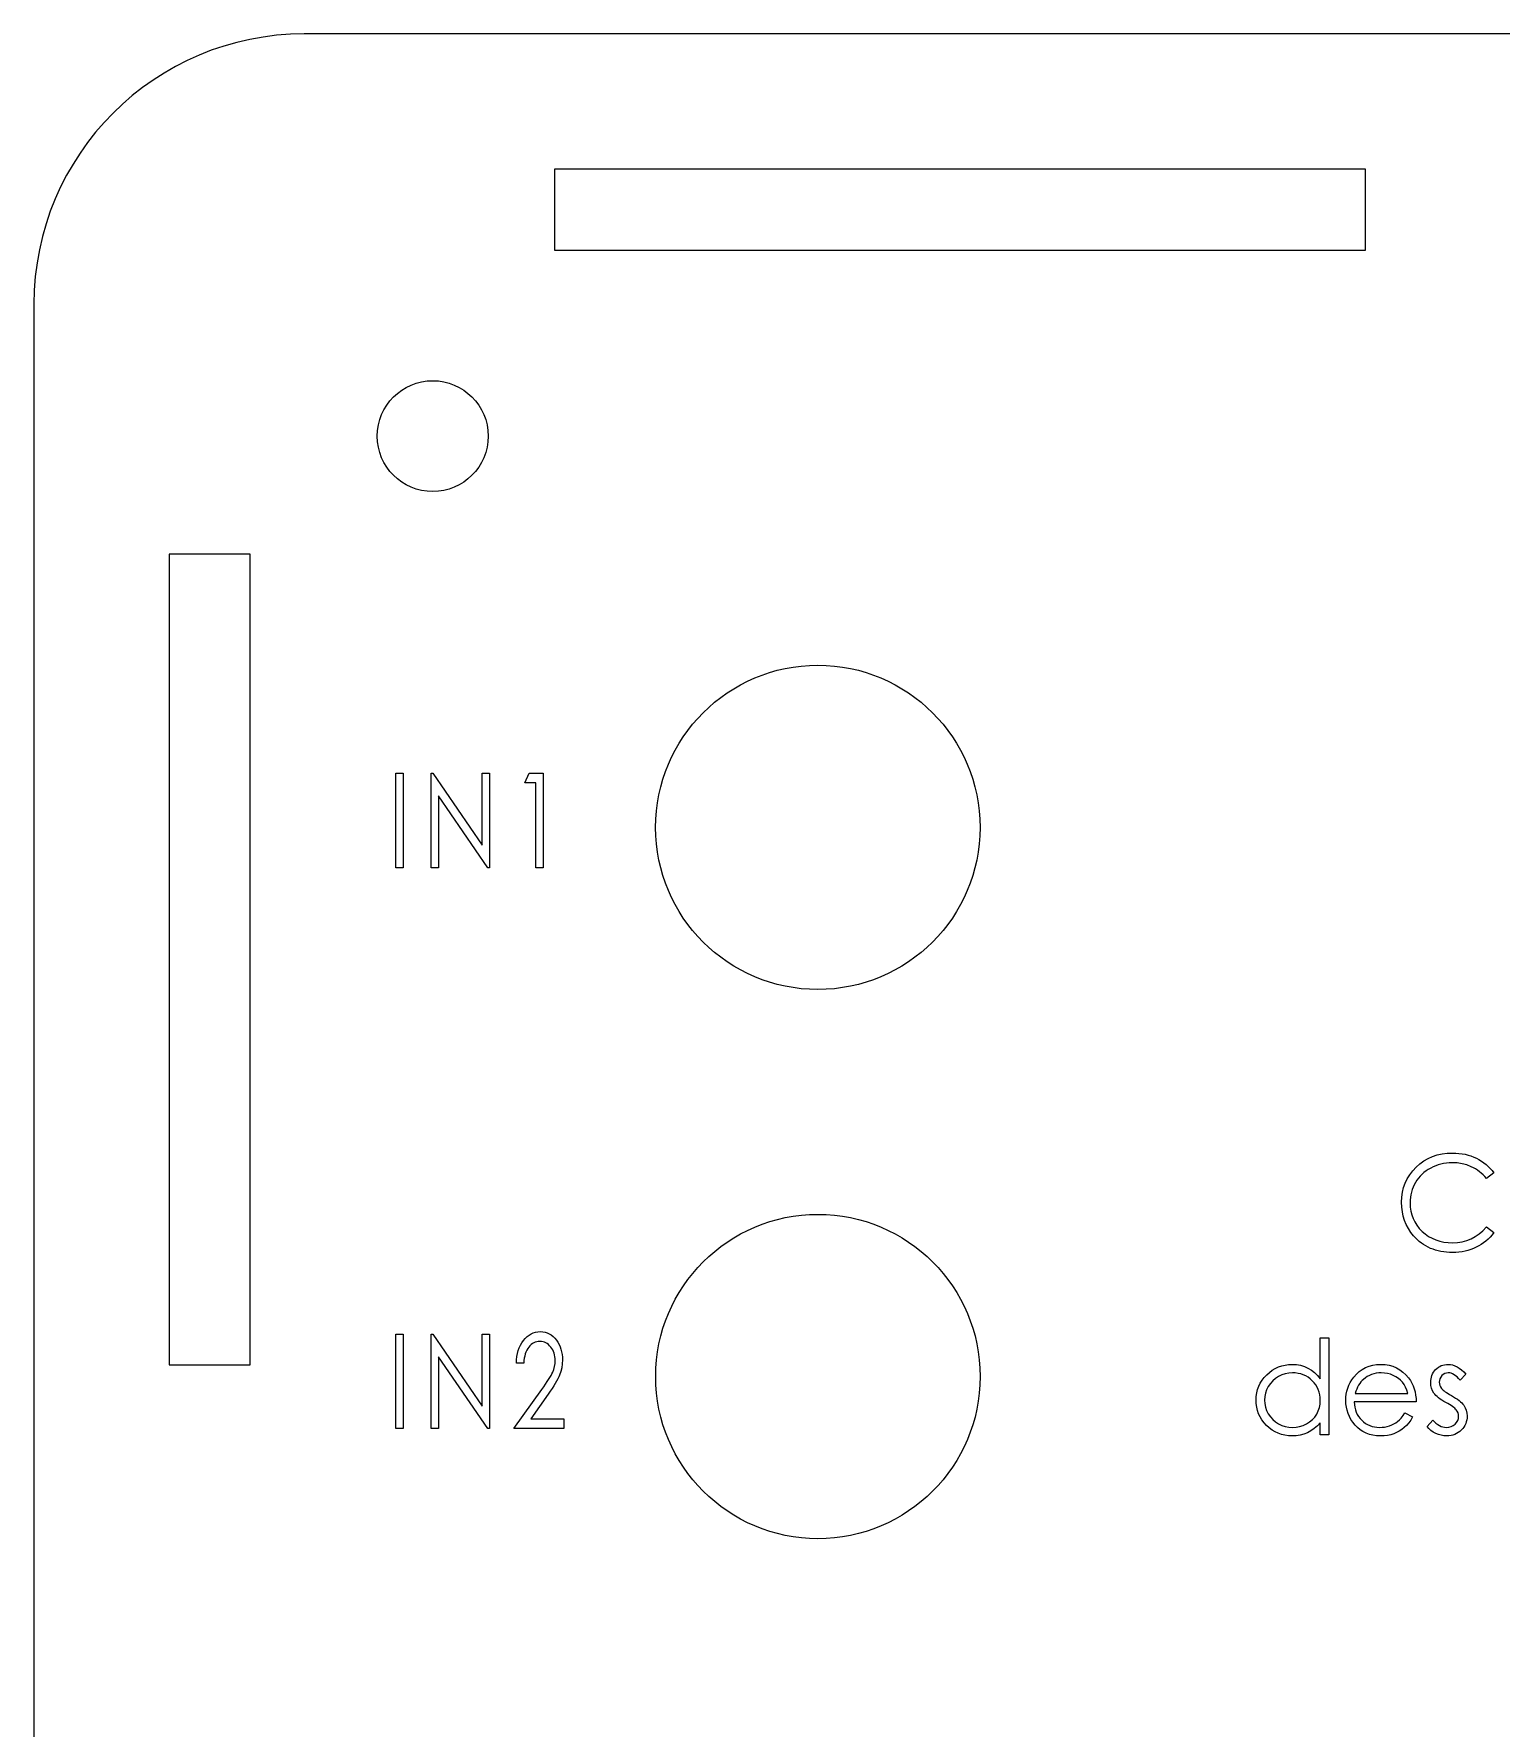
# Model space of a CAD drawing. Header units: millimetres. Extents: x 3 to 788, y -577 to 0.
# Drawn here: x 4.3 to 58.6, y -63.7 to -1 of the extents above; entities that cross this region are included whole.
import ezdxf

# ---------------------------------------------------------------- set-up
doc = ezdxf.new("R2010")
doc.units = ezdxf.units.MM
doc.layers.get('0').update_dxf_attribs({"lineweight": 25})

msp = doc.modelspace()

# ---------------------------------------------------------------- linework, layer by layer
at = {"color": 7, "linetype": 'Continuous', "lineweight": 25}
for p, q in [((134.318, -0.992), (14.318, -0.992)), ((53.568, -5.992), (23.568, -5.992)), ((23.568, -5.992), (23.568, -8.992)), ((53.568, -8.992), (53.568, -5.992)), ((23.568, -8.992), (53.568, -8.992)), ((4.318, -10.992), (4.318, -130.992)), ((12.318, -20.242), (9.318, -20.242)), ((9.318, -20.242), (9.318, -50.242)), ((12.318, -50.242), (12.318, -20.242)), ((9.318, -50.242), (12.318, -50.242))]:
    msp.add_line(p, q, dxfattribs=at)
at = {"color": 7, "linetype": 'Continuous', "flags": 128}
for points in [[(17.701, -28.347), (17.971, -28.347), (17.971, -28.347), (17.971, -31.847), (17.971, -31.847), (17.701, -31.847), (17.701, -31.847), (17.701, -28.347)], [(19.012, -31.847), (19.012, -28.347), (19.012, -28.347), (19.068, -28.347), (19.068, -28.347), (20.896, -31.016), (20.896, -31.016), (20.896, -28.347), (20.896, -28.347), (21.165, -28.347), (21.165, -28.347), (21.165, -31.847), (21.165, -31.847), (21.104, -31.847), (21.104, -31.847), (19.281, -29.185), (19.281, -29.185), (19.281, -31.847), (19.281, -31.847), (19.012, -31.847)], [(22.629, -28.347), (23.149, -28.347), (23.149, -28.347), (23.149, -31.847), (23.149, -31.847), (22.88, -31.847), (22.88, -31.847), (22.88, -28.706), (22.88, -28.706), (22.476, -28.706), (22.476, -28.706), (22.629, -28.347)], [(58.311, -43.134), (58.036, -43.344), (58.036, -43.344), (57.976, -43.275), (57.914, -43.21), (57.849, -43.149), (57.781, -43.092), (57.709, -43.04), (57.636, -42.992), (57.559, -42.949), (57.479, -42.909), (57.312, -42.844), (57.137, -42.798), (56.955, -42.77), (56.764, -42.761), (56.764, -42.761), (56.659, -42.764), (56.555, -42.773), (56.454, -42.789), (56.355, -42.811), (56.257, -42.839), (56.161, -42.872), (56.068, -42.913), (55.976, -42.959), (55.888, -43.011), (55.805, -43.067), (55.727, -43.128), (55.654, -43.192), (55.586, -43.261), (55.524, -43.334), (55.466, -43.411), (55.414, -43.493), (55.367, -43.578), (55.327, -43.665), (55.293, -43.755), (55.264, -43.848), (55.243, -43.944), (55.227, -44.041), (55.217, -44.142), (55.215, -44.245), (55.215, -44.245), (55.222, -44.4), (55.243, -44.548), (55.277, -44.69), (55.326, -44.824), (55.389, -44.953), (55.466, -45.075), (55.556, -45.191), (55.661, -45.3), (55.776, -45.398), (55.898, -45.485), (56.028, -45.557), (56.165, -45.617), (56.309, -45.663), (56.461, -45.696), (56.62, -45.716), (56.786, -45.722), (56.786, -45.722), (56.969, -45.713), (57.144, -45.686), (57.312, -45.64), (57.472, -45.577), (57.624, -45.495), (57.77, -45.394), (57.906, -45.276), (58.036, -45.139), (58.036, -45.139), (58.311, -45.347), (58.311, -45.347), (58.244, -45.432), (58.172, -45.513), (58.097, -45.588), (58.018, -45.658), (57.934, -45.724), (57.847, -45.784), (57.755, -45.839), (57.659, -45.89), (57.561, -45.935), (57.459, -45.973), (57.355, -46.006), (57.247, -46.034), (57.136, -46.055), (57.023, -46.069), (56.907, -46.079), (56.788, -46.081), (56.788, -46.081), (56.675, -46.079), (56.565, -46.072), (56.458, -46.06), (56.355, -46.043), (56.254, -46.022), (56.156, -45.995), (56.062, -45.964), (55.97, -45.929), (55.881, -45.888), (55.795, -45.842), (55.712, -45.792), (55.633, -45.737), (55.556, -45.678), (55.483, -45.613), (55.412, -45.544), (55.344, -45.469), (55.344, -45.469), (55.241, -45.337), (55.15, -45.197), (55.074, -45.051), (55.011, -44.899), (54.963, -44.739), (54.929, -44.573), (54.908, -44.401), (54.901, -44.221), (54.901, -44.221), (54.909, -44.033), (54.934, -43.852), (54.976, -43.679), (55.035, -43.513), (55.11, -43.355), (55.203, -43.205), (55.311, -43.062), (55.438, -42.927), (55.576, -42.804), (55.723, -42.697), (55.879, -42.607), (56.043, -42.533), (56.215, -42.475), (56.396, -42.435), (56.586, -42.41), (56.784, -42.402), (56.784, -42.402), (56.904, -42.405), (57.022, -42.414), (57.136, -42.429), (57.248, -42.45), (57.357, -42.477), (57.462, -42.511), (57.566, -42.55), (57.665, -42.595), (57.761, -42.645), (57.853, -42.701), (57.941, -42.761), (58.023, -42.825), (58.102, -42.895), (58.176, -42.97), (58.246, -43.05), (58.311, -43.134)], [(17.701, -49.101), (17.971, -49.101), (17.971, -49.101), (17.971, -52.601), (17.971, -52.601), (17.701, -52.601), (17.701, -52.601), (17.701, -49.101)], [(19.012, -52.601), (19.012, -49.101), (19.012, -49.101), (19.068, -49.101), (19.068, -49.101), (20.896, -51.77), (20.896, -51.77), (20.896, -49.101), (20.896, -49.101), (21.165, -49.101), (21.165, -49.101), (21.165, -52.601), (21.165, -52.601), (21.104, -52.601), (21.104, -52.601), (19.281, -49.939), (19.281, -49.939), (19.281, -52.601), (19.281, -52.601), (19.012, -52.601)], [(22.431, -50.178), (22.162, -50.178), (22.162, -50.178), (22.168, -50.053), (22.182, -49.934), (22.204, -49.821), (22.232, -49.713), (22.269, -49.611), (22.313, -49.515), (22.365, -49.424), (22.424, -49.339), (22.489, -49.262), (22.558, -49.195), (22.63, -49.139), (22.706, -49.093), (22.786, -49.057), (22.869, -49.031), (22.956, -49.016), (23.046, -49.011), (23.046, -49.011), (23.136, -49.016), (23.221, -49.031), (23.302, -49.055), (23.378, -49.089), (23.45, -49.133), (23.518, -49.186), (23.581, -49.25), (23.64, -49.323), (23.693, -49.403), (23.739, -49.486), (23.778, -49.573), (23.81, -49.663), (23.834, -49.757), (23.853, -49.854), (23.863, -49.955), (23.867, -50.059), (23.867, -50.059), (23.86, -50.206), (23.84, -50.348), (23.806, -50.486), (23.759, -50.618), (23.729, -50.686), (23.692, -50.76), (23.649, -50.84), (23.6, -50.925), (23.544, -51.016), (23.482, -51.113), (23.414, -51.216), (23.339, -51.325), (23.339, -51.325), (22.69, -52.242), (22.69, -52.242), (23.912, -52.242), (23.912, -52.242), (23.912, -52.601), (23.912, -52.601), (22.072, -52.601), (22.072, -52.601), (23.098, -51.152), (23.098, -51.152), (23.172, -51.049), (23.24, -50.952), (23.301, -50.862), (23.355, -50.779), (23.403, -50.703), (23.443, -50.634), (23.477, -50.572), (23.504, -50.516), (23.545, -50.411), (23.574, -50.303), (23.592, -50.193), (23.597, -50.08), (23.597, -50.08), (23.595, -50.008), (23.587, -49.939), (23.574, -49.873), (23.557, -49.81), (23.534, -49.748), (23.506, -49.69), (23.473, -49.634), (23.434, -49.58), (23.392, -49.531), (23.348, -49.488), (23.301, -49.452), (23.253, -49.423), (23.201, -49.4), (23.147, -49.383), (23.092, -49.374), (23.034, -49.37), (23.034, -49.37), (22.973, -49.374), (22.915, -49.383), (22.858, -49.4), (22.805, -49.423), (22.755, -49.453), (22.707, -49.489), (22.661, -49.533), (22.619, -49.583), (22.579, -49.638), (22.545, -49.699), (22.515, -49.766), (22.49, -49.837), (22.468, -49.914), (22.451, -49.997), (22.439, -50.085), (22.431, -50.178)], [(52.208, -49.235), (52.208, -52.825), (52.208, -52.825), (51.894, -52.825), (51.894, -52.825), (51.894, -52.383), (51.894, -52.383), (51.785, -52.5), (51.671, -52.601), (51.549, -52.685), (51.422, -52.753), (51.288, -52.804), (51.148, -52.84), (51.002, -52.863), (50.849, -52.87), (50.849, -52.87), (50.714, -52.864), (50.584, -52.845), (50.458, -52.815), (50.338, -52.773), (50.223, -52.718), (50.112, -52.652), (50.007, -52.573), (49.906, -52.482), (49.815, -52.383), (49.735, -52.278), (49.669, -52.168), (49.613, -52.052), (49.571, -51.932), (49.541, -51.806), (49.522, -51.675), (49.516, -51.539), (49.516, -51.539), (49.522, -51.406), (49.541, -51.277), (49.571, -51.153), (49.615, -51.034), (49.67, -50.921), (49.738, -50.812), (49.817, -50.708), (49.91, -50.609), (50.011, -50.518), (50.118, -50.44), (50.228, -50.373), (50.345, -50.319), (50.466, -50.276), (50.592, -50.246), (50.723, -50.229), (50.859, -50.222), (50.859, -50.222), (51.016, -50.231), (51.164, -50.256), (51.305, -50.299), (51.438, -50.358), (51.564, -50.433), (51.682, -50.526), (51.792, -50.636), (51.894, -50.762), (51.894, -50.762), (51.894, -49.235), (51.894, -49.235), (52.208, -49.235)], [(50.864, -50.536), (50.726, -50.545), (50.594, -50.569), (50.468, -50.611), (50.347, -50.668), (50.235, -50.741), (50.134, -50.827), (50.046, -50.926), (49.97, -51.039), (49.909, -51.159), (49.865, -51.284), (49.838, -51.411), (49.83, -51.543), (49.83, -51.543), (49.839, -51.673), (49.865, -51.801), (49.909, -51.925), (49.971, -52.047), (50.048, -52.161), (50.136, -52.261), (50.237, -52.348), (50.35, -52.422), (50.472, -52.481), (50.597, -52.522), (50.727, -52.547), (50.861, -52.556), (50.861, -52.556), (50.997, -52.547), (51.129, -52.523), (51.258, -52.481), (51.382, -52.423), (51.498, -52.351), (51.6, -52.267), (51.687, -52.171), (51.761, -52.064), (51.819, -51.946), (51.861, -51.822), (51.886, -51.691), (51.894, -51.552), (51.894, -51.552), (51.889, -51.446), (51.875, -51.344), (51.852, -51.247), (51.82, -51.154), (51.778, -51.066), (51.727, -50.982), (51.666, -50.902), (51.596, -50.827), (51.52, -50.759), (51.439, -50.7), (51.354, -50.65), (51.265, -50.609), (51.171, -50.577), (51.072, -50.555), (50.97, -50.541), (50.864, -50.536)], [(55.025, -52.017), (55.304, -52.164), (55.304, -52.164), (55.236, -52.281), (55.162, -52.386), (55.084, -52.48), (54.999, -52.561), (54.91, -52.632), (54.816, -52.694), (54.716, -52.747), (54.611, -52.791), (54.5, -52.826), (54.381, -52.85), (54.256, -52.865), (54.123, -52.87), (54.123, -52.87), (53.976, -52.864), (53.837, -52.845), (53.707, -52.813), (53.584, -52.769), (53.47, -52.712), (53.364, -52.643), (53.266, -52.561), (53.177, -52.466), (53.097, -52.364), (53.028, -52.258), (52.97, -52.148), (52.922, -52.035), (52.884, -51.92), (52.858, -51.801), (52.842, -51.679), (52.836, -51.553), (52.836, -51.553), (52.841, -51.435), (52.855, -51.32), (52.878, -51.209), (52.91, -51.1), (52.951, -50.995), (53.002, -50.893), (53.062, -50.795), (53.131, -50.699), (53.131, -50.699), (53.228, -50.588), (53.334, -50.49), (53.446, -50.409), (53.568, -50.342), (53.697, -50.29), (53.833, -50.252), (53.978, -50.23), (54.131, -50.222), (54.131, -50.222), (54.288, -50.23), (54.437, -50.254), (54.578, -50.293), (54.711, -50.348), (54.835, -50.419), (54.952, -50.506), (55.06, -50.608), (55.161, -50.726), (55.161, -50.726), (55.225, -50.818), (55.281, -50.914), (55.328, -51.017), (55.367, -51.125), (55.398, -51.239), (55.42, -51.358), (55.433, -51.483), (55.439, -51.613), (55.439, -51.613), (53.151, -51.613), (53.151, -51.613), (53.157, -51.714), (53.171, -51.811), (53.193, -51.903), (53.224, -51.99), (53.262, -52.072), (53.308, -52.15), (53.363, -52.223), (53.425, -52.291), (53.494, -52.353), (53.566, -52.407), (53.643, -52.453), (53.723, -52.49), (53.808, -52.519), (53.896, -52.539), (53.988, -52.552), (54.084, -52.556), (54.084, -52.556), (54.178, -52.552), (54.27, -52.541), (54.361, -52.522), (54.45, -52.496), (54.537, -52.464), (54.616, -52.426), (54.688, -52.384), (54.754, -52.337), (54.818, -52.28), (54.884, -52.207), (54.954, -52.12), (55.025, -52.017)], [(55.125, -51.299), (55.088, -51.175), (55.042, -51.064), (54.99, -50.967), (54.929, -50.883), (54.861, -50.809), (54.781, -50.742), (54.691, -50.683), (54.591, -50.632), (54.484, -50.59), (54.374, -50.56), (54.262, -50.542), (54.147, -50.536), (54.147, -50.536), (54.053, -50.54), (53.962, -50.551), (53.874, -50.57), (53.791, -50.596), (53.709, -50.63), (53.632, -50.671), (53.559, -50.72), (53.488, -50.776), (53.488, -50.776), (53.439, -50.823), (53.393, -50.874), (53.35, -50.931), (53.311, -50.994), (53.275, -51.062), (53.241, -51.136), (53.211, -51.214), (53.184, -51.299), (53.184, -51.299), (55.125, -51.299)], [(57.279, -50.586), (57.066, -50.806), (57.066, -50.806), (57.01, -50.743), (56.953, -50.688), (56.897, -50.642), (56.843, -50.604), (56.787, -50.574), (56.733, -50.553), (56.678, -50.541), (56.624, -50.536), (56.624, -50.536), (56.558, -50.543), (56.497, -50.562), (56.44, -50.595), (56.389, -50.64), (56.346, -50.694), (56.316, -50.752), (56.298, -50.814), (56.292, -50.881), (56.292, -50.881), (56.297, -50.941), (56.313, -50.999), (56.341, -51.057), (56.379, -51.113), (56.379, -51.113), (56.403, -51.142), (56.434, -51.171), (56.47, -51.203), (56.513, -51.235), (56.562, -51.268), (56.617, -51.303), (56.677, -51.339), (56.744, -51.376), (56.744, -51.376), (56.825, -51.423), (56.899, -51.468), (56.967, -51.514), (57.028, -51.559), (57.082, -51.604), (57.13, -51.648), (57.171, -51.692), (57.204, -51.735), (57.204, -51.735), (57.256, -51.826), (57.294, -51.922), (57.316, -52.024), (57.324, -52.131), (57.324, -52.131), (57.32, -52.207), (57.31, -52.279), (57.294, -52.35), (57.27, -52.416), (57.24, -52.481), (57.203, -52.542), (57.16, -52.6), (57.109, -52.655), (57.054, -52.706), (56.996, -52.749), (56.934, -52.786), (56.869, -52.816), (56.8, -52.84), (56.728, -52.857), (56.653, -52.866), (56.574, -52.87), (56.574, -52.87), (56.468, -52.864), (56.365, -52.847), (56.264, -52.818), (56.165, -52.778), (56.072, -52.728), (55.987, -52.668), (55.911, -52.6), (55.843, -52.523), (55.843, -52.523), (56.051, -52.286), (56.051, -52.286), (56.111, -52.35), (56.172, -52.404), (56.235, -52.451), (56.297, -52.488), (56.361, -52.518), (56.426, -52.539), (56.491, -52.552), (56.558, -52.556), (56.558, -52.556), (56.648, -52.548), (56.732, -52.525), (56.808, -52.487), (56.878, -52.433), (56.935, -52.369), (56.977, -52.299), (57.001, -52.225), (57.01, -52.144), (57.01, -52.144), (57.004, -52.078), (56.988, -52.014), (56.961, -51.956), (56.923, -51.9), (56.923, -51.9), (56.899, -51.874), (56.867, -51.845), (56.829, -51.814), (56.784, -51.782), (56.732, -51.748), (56.673, -51.713), (56.608, -51.676), (56.536, -51.637), (56.536, -51.637), (56.458, -51.592), (56.386, -51.548), (56.322, -51.504), (56.263, -51.461), (56.211, -51.417), (56.166, -51.374), (56.127, -51.33), (56.095, -51.287), (56.095, -51.287), (56.043, -51.198), (56.007, -51.102), (55.985, -51.001), (55.978, -50.893), (55.978, -50.893), (55.98, -50.823), (55.989, -50.755), (56.003, -50.691), (56.023, -50.629), (56.049, -50.571), (56.081, -50.515), (56.118, -50.463), (56.16, -50.414), (56.208, -50.369), (56.259, -50.33), (56.312, -50.297), (56.368, -50.27), (56.428, -50.249), (56.49, -50.234), (56.555, -50.225), (56.624, -50.222), (56.624, -50.222), (56.705, -50.228), (56.787, -50.245), (56.869, -50.274), (56.951, -50.314), (57.032, -50.365), (57.114, -50.427), (57.197, -50.501), (57.279, -50.586)]]:
    msp.add_lwpolyline(points, dxfattribs=at)
at = {"color": 7, "linetype": 'Continuous', "lineweight": 25}
for centre, radius in [((19.068, -15.875), 2.05), ((33.31, -30.352), 6), ((33.314, -50.672), 6)]:
    msp.add_circle(centre, radius, dxfattribs=at)
msp.add_arc((14.318, -10.992), 10, 90, 180, dxfattribs=at)

doc.saveas('drawing.dxf')
